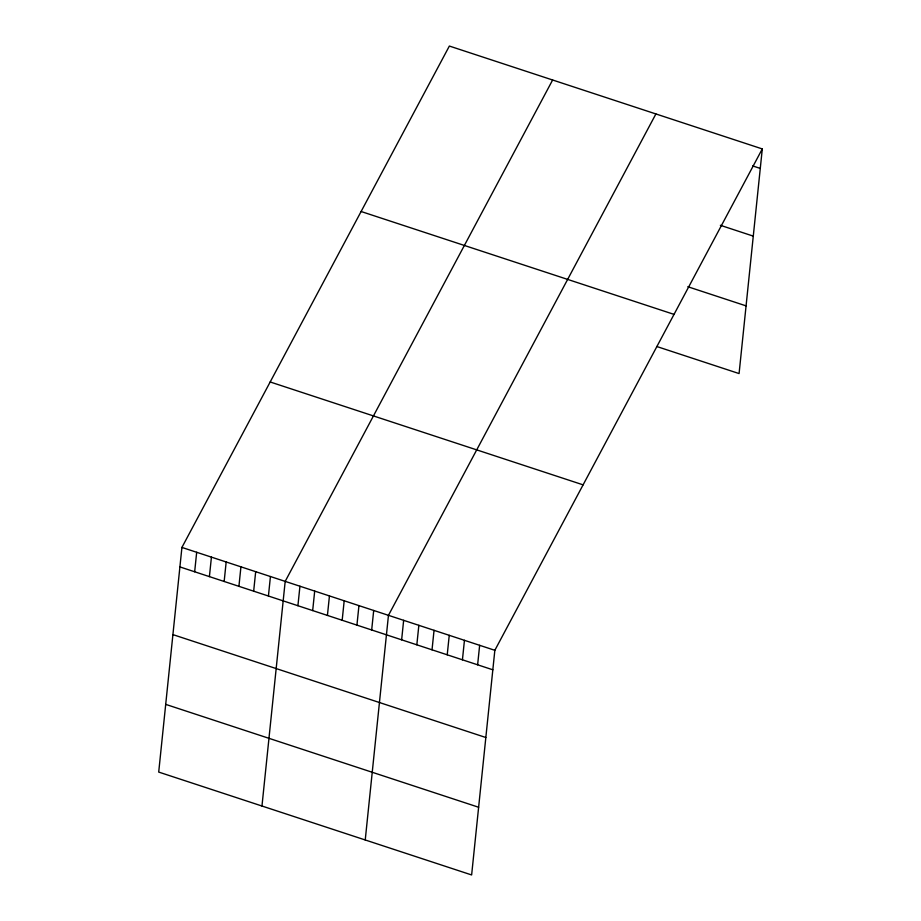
<?xml version="1.0" encoding="UTF-8"?>
<svg xmlns="http://www.w3.org/2000/svg" width="921" height="921" viewBox="0 0 921 921"><rect width="100%" height="100%" fill="white"/><g stroke="black" fill="none" stroke-linecap="round" stroke-linejoin="round"><path stroke-width="1.38" d="M181.921 547.431L158.711 772.074L471.633 874.95L494.842 650.307L762.289 148.926L449.367 46.05L181.921 547.431L494.842 650.307M194.665 571.768L196.68 552.278M209.412 576.615L211.427 557.124M224.16 581.473L226.175 561.983M238.919 586.32L240.934 566.829M253.666 591.167L255.681 571.676M268.425 596.014L270.429 576.534M261.967 806.025L285.188 581.381L552.635 80M297.92 605.719L299.935 586.228M312.68 610.565L314.694 591.075M327.427 615.424L329.442 595.933M342.175 620.27L344.189 600.78M356.934 625.117L358.948 605.627M371.681 629.964L373.696 610.485M365.234 839.975L388.455 615.332L655.902 113.951M401.637 639.819L403.651 620.328M416.833 644.815L418.848 625.324M432.03 649.812L434.044 630.321M447.226 654.808L449.241 635.317M462.434 659.804L464.449 640.314M477.631 664.801L479.645 645.31M762.289 148.926L739.079 373.569L656.754 346.503M752.676 165.918L760.274 168.416M720.349 225.288L753.286 236.121M687.814 286.719L746.079 305.876M361.113 211.508L674.034 314.383M270.175 381.973L583.097 484.849M179.906 566.922L492.827 669.797M172.906 634.615L485.828 737.502M165.699 704.369L478.621 807.245"/></g></svg>
